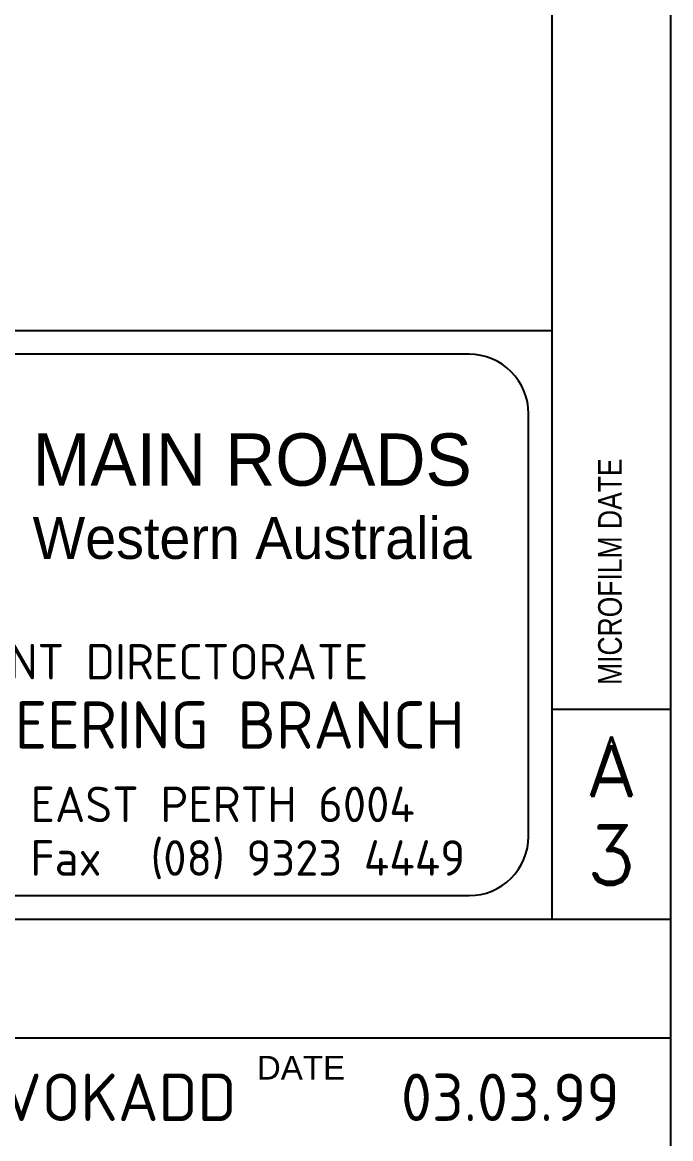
# Model space of a CAD drawing. Extents: x 0 to 420, y 0 to 297.
# Drawn here: x 388.14 to 415.5, y 47.74 to 94.85 of the extents above; entities that cross this region are included whole.
import ezdxf
from ezdxf.enums import TextEntityAlignment as Align

# ---------------------------------------------------------------- set-up
doc = ezdxf.new("R2010")
doc.units = 0
doc.header["$LTSCALE"] = 12
doc.layers.get('0').update_dxf_attribs({"linetype": 'CONTINUOUS'})
for name, color, linetype in [('T25', 1, 'CONTINUOUS'), ('TBLK18', 4, 'CONTINUOUS'), ('TBLK25', 1, 'CONTINUOUS'), ('TBLK35', 3, 'CONTINUOUS'), ('TBLK50', 7, 'CONTINUOUS')]:
    doc.layers.add(name, color=color, linetype=linetype)
doc.styles.add('HELV', font='helv.shx')
doc.styles.add('HELVL', font='helvl.shx')
doc.styles.add('ISO', font='iso3098b.shx')
doc.styles.add('ROMAND', font='romand')

# ---------------------------------------------------------------- blocks, each defined once
blk = doc.blocks.new('A3BBLK')
at = {"layer": 'TBLK50'}
blk.add_line((415.5, 4.5), (415.5, 292.5), dxfattribs=at)
blk = doc.blocks.new('a3_in_vtblk_signs')
at = {"layer": 'TBLK35'}
for p, q in [((410.5, 57), (410.5, 292.5)), ((352.5, 81.841), (410.5, 81.841)), ((410.5, 65.868), (415.5, 65.868)), ((352.5, 57), (415.5, 57)), ((352.5, 52), (415.5, 52))]:
    blk.add_line(p, q, dxfattribs=at)
at = {"layer": 'TBLK50'}
blk.add_lwpolyline([(407, 80.841), (356, 80.841, 0.414214), (353.5, 78.341), (353.5, 60.5, 0.414214), (356, 58), (407, 58, 0.414214), (409.5, 60.5), (409.5, 78.341, 0.414214)], format="xyb", close=True, dxfattribs=at)
blk.add_blockref('A3BBLK', (0, 0))
at = {"layer": 'TBLK18', "style": 'HELVL', "width": 0.8}
blk.add_text('MICROFILM DATE', height=1, rotation=90, dxfattribs=at).set_placement((413.439, 66.888))
at = {"layer": 'TBLK18'}
for s, height, style, p in [('Fax', 1.5, 'ISO', (388.477, 58.836)), ('DATE', 1, 'HELVL', (398.038, 50.236))]:
    blk.add_text(s, height=height, dxfattribs=dict(at, style=style)).set_placement(p)
at = {"layer": 'TBLK18', "style": 'ISO'}
blk.add_attdef('MR_DIRECTORATE', text='', height=1.5, dxfattribs=at).set_placement((381.5, 67.119), align=Align.CENTER)
for tag, p in [('STREET_NAME', (355.514, 61.1)), ('SUBURB_POSTCODE', (388.488, 61.1)), ('TELEPHONE_NO.', (368.306, 58.836)), ('FAX_NO.', (393.555, 58.836))]:
    blk.add_attdef(tag, p, '', height=1.5, dxfattribs=at)
at = {"layer": 'TBLK25'}
for s, height, style, width, p, p2 in [('MAIN ROADS', 2.206, 'HELV', 0.856269, (388.577, 75.296), (407.107, 75.296)), ('Western Australia', 1.76478, 'HELVL', 0.803366, (388.577, 72.207), (407.107, 72.207))]:
    blk.add_text(s, height=height, dxfattribs=dict(at, style=style, width=width)).set_placement(p, p2, align=Align.FIT)
at = {"layer": 'TBLK25', "style": 'ISO'}
for tag, height, p in [('MR_BRANCH', 2, (381.5, 64.199)), ('ROAD_SECTION', 1.75, (384.5, 29.162)), ('SLK', 1.75, (384.5, 26.108)), ('CHAINAGE', 1.75, (384.5, 19.205)), ('DRG_TYPE_03', 1.75, (360.514, 11.498)), ('DRG_TYPE_02', 1.75, (360.514, 8.361)), ('DRG_TYPE_01', 1.75, (360.3, 5.421))]:
    blk.add_attdef(tag, text='', height=height, dxfattribs=at).set_placement(p, align=Align.CENTER)
for tag, p, height in [('FILE_NUMBER', (371.773, 53.237), 2.5), ('DESIGNED_/_DRAWN', (371.773, 48.487), 2), ('DATE', (402.903, 48.487), 2), ('VERIFIED', (371.773, 43.487), 2), ('DATE', (402.903, 43.404), 2), ('APPROVED', (371.773, 38.487), 2), ('DATE', (402.903, 38.392), 2), ('LOCAL_AUTHORITY', (370.48, 16.733), 1.25)]:
    blk.add_attdef(tag, p, '', height=height, dxfattribs=at)
at = {"layer": 'TBLK35', "style": 'ROMAND'}
for s, p in [('A', (413, 62.209)), ('3', (413, 58.458))]:
    blk.add_text(s, height=2.5, dxfattribs=at).set_placement(p, align=Align.CENTER)
at = {"layer": 'TBLK35', "style": 'ISO', "width": 0.9}
for tag, p in [('ROAD_PROJECT&NUMBER', (384.5, 32.231)), ('DRAWING_DESCRIPTION', (384.5, 22.288))]:
    blk.add_attdef(tag, text='', height=2.5, dxfattribs=at).set_placement(p, align=Align.CENTER)
at = {"layer": 'TBLK50', "style": 'ISO'}
blk.add_attdef('DRG_NUMBER', (370.5, 6.021), '', height=5, dxfattribs=at)

msp = doc.modelspace()

# ---------------------------------------------------------------- block references
at = {"layer": 'T25'}
ref = msp.add_blockref('a3_in_vtblk_signs', (0, 0), dxfattribs=at)
ref.add_attrib('DESIGNED_/_DRAWN', 'L. MILLAR / VOKADD', (371.773437, 48.486549), dxfattribs={"layer": 'TBLK25', "height": 2, "style": 'ISO'})
ref.add_attrib('SUBURB_POSTCODE', 'EAST PERTH 6004', (388.487601, 61.099808), dxfattribs={"layer": 'TBLK18', "height": 1.5, "style": 'ISO'})
ref.add_attrib('FAX_NO.', '(08) 9323 4449', (393.555163, 58.836075), dxfattribs={"layer": 'TBLK18', "height": 1.5, "style": 'ISO'})
ref.add_attrib('MR_BRANCH', 'ROAD AND TRAFFIC ENGINEERING BRANCH', dxfattribs={"layer": 'TBLK25', "height": 2, "style": 'ISO'}).set_placement((381.499976, 64.19891), align=Align.CENTER)
ref.add_attrib('MR_DIRECTORATE', 'TECHNOLOGY AND ENVIRONMENT DIRECTORATE', dxfattribs={"layer": 'TBLK18', "height": 1.5, "style": 'ISO'}).set_placement((381.499976, 67.11854), align=Align.CENTER)
ref.add_attrib('DATE', ' 03.03.99', (402.903214, 48.486549), dxfattribs={"layer": 'TBLK25', "height": 2, "style": 'ISO'})

doc.saveas('drawing.dxf')
